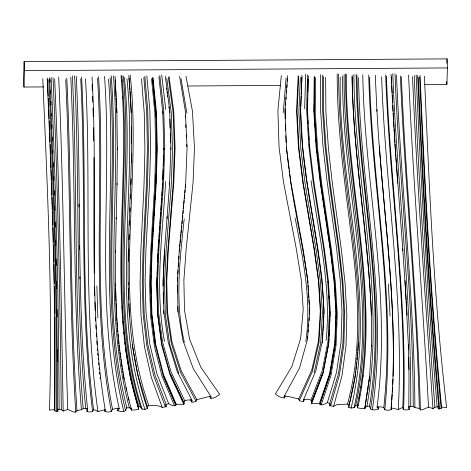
<?xml version="1.0" encoding="UTF-8"?>
<svg xmlns="http://www.w3.org/2000/svg" width="471" height="471" viewBox="0 0 471 471"><rect width="100%" height="100%" fill="white"/><g stroke="black" fill="none" stroke-linecap="round" stroke-linejoin="round"><path stroke-width="0.71" d="M320.539 74.642L320.51 109.101L322.965 145.727L327.039 181.005L336.535 248.099L340.209 280.216L341.999 311.578L341.033 342.335L336.435 372.638L327.339 402.628L323.601 404.56L321.169 404.86L319.844 404.259L329.912 374.563L335.052 344.501M385.684 75.042C389.499 186.051 406.985 296.53 402.787 407.78L403.618 409.64L406.508 409.958L409.111 409.535L408.81 407.026L410.712 406.285C411.795 295.105 396.935 184.626 392.779 73.647M57.886 409.063L57.892 411.224L56.432 411.389C57.079 300.775 53.576 190.178 48.772 79.681M115.595 250.872L115.572 286.916M368.74 74.96C371.236 185.915 395.746 296.418 383.8 407.533L384.766 409.823L388.075 410.265L391.201 409.67L391.136 407.904C398.472 320.457 385.784 233.169 379.367 146.092M409.111 409.535L409.122 406.632M408.81 407.026L408.993 375.787L408.31 344.448M56.432 411.389L54.936 410.965L54.872 317.489M54.936 410.965L54.571 409.57C55.984 298.979 51.945 188.418 47.171 77.951M315.576 77.75L315.246 112.233L317.613 148.865L321.758 184.132L331.619 251.131L335.434 283.159L337.242 314.398L336.1 344.996L331.06 375.104L321.169 404.86M117.002 184.644L117.397 147.959M314.71 76.761L314.322 111.244L316.671 147.882L320.833 183.142L330.76 250.125L334.598 282.135L336.412 313.35L335.234 343.918L330.112 373.986L319.844 404.259M358.284 342.835L357.748 350.76M128.33 284.29L128.347 282.853M128.601 261.252L128.807 249.006M314.216 76.537L313.792 111.026L316.129 147.664L320.298 182.925L330.265 249.895L334.122 281.894L335.935 313.097L334.746 343.647L329.57 373.697L319.45 403.382L311.72 403.429L311.378 402.705L322.588 373.373M314.128 111.845L314.21 104.503M314.392 89.096L314.528 77.356M393.126 376.223C395.516 286.986 381.528 198.456 376.882 109.513M131.062 184.455L131.174 178.686M131.468 162.825L131.644 153.446M115.566 252.215L116.26 217.561M116.231 218.903L117.026 183.307M403.618 409.64C407.462 298.155 390.259 187.434 386.385 76.178M307.333 110.885L307.64 98.398M307.804 91.786L308.111 79.299M308.352 75.913L307.516 110.438L309.712 147.082L313.963 182.33L324.384 249.165L328.422 281.046L330.265 312.079L328.846 342.417L323.1 372.19L311.378 402.705M185.963 76.255L192.415 110.968L194.47 147.676L193.051 182.86L186.157 249.035L183.873 280.204L184.491 310.23L189.601 339.191L200.805 367.192L219.686 394.327C217.125 396.358 214.228 398.448 210.808 398.378L211.191 397.353L210.896 396.476L206.851 397.047L196.813 399.649L196.071 401.227L193.875 402.075L191.832 402.128L191.974 400.209L177.155 371.431L168.194 342.081L163.896 312.049L163.078 281.211L164.556 249.447M307.545 74.73L306.645 109.254L308.817 145.904L313.074 181.147L323.565 247.964L327.628 279.821L329.476 310.831L328.022 341.134L322.193 370.865L310.913 400.173L311.967 401.545M155.83 184.067L156.125 174.505M156.307 168.624L156.602 159.063M156.784 153.181L156.743 142.907M304.631 108.701L305.679 74.165M150.961 275.17L150.95 293.345M151.103 270.801L151.438 260.604M151.58 256.236L151.903 248.935M129.125 239.615L129.301 234.558M129.619 225.167L129.766 220.834M163.761 148.024L162.589 183.301L158.009 250.236L156.755 282.147L157.626 313.191L161.688 343.489L170.031 373.173L184.214 403.523L183.831 404.253L176.301 404.301L175.665 404.624L175.848 405.19L174.517 405.802L172.162 405.537L168.642 403.653L166.228 404.507L165.038 405.931L166.534 406.708L165.751 404.671M162.725 183.749L162.436 188.836M162.872 179.339L163.19 169.784M163.337 165.374L163.678 155.083M424.813 84.474L446.873 84.327L447.45 67.942L447.056 58.881L24.127 61.601L23.55 77.992L23.944 87.053L43.803 86.923M23.944 87.053L24.521 70.662L24.127 61.601M130.102 211.385L130.231 207.746M130.567 198.285L130.697 194.647M169.531 184.567L170.908 147.405L169.713 110.738L165.345 76.149M446.902 63.155L447.056 58.881M157.084 277.531L156.825 284.06L157.697 315.093L161.765 345.39L170.119 375.069L183.831 404.253M157.202 274.628L157.544 265.927M157.685 262.306L158.032 253.604M301.952 75.336L300.604 109.896L302.612 146.558L306.939 181.782L317.872 248.458L322.123 280.186L323.995 311.019L322.323 341.086L315.923 370.536L303.624 399.49L303.636 401.41L301.54 401.38L299.332 400.562L298.679 398.99L311.684 370.288L318.473 341.045L320.304 311.143L318.402 280.439L314.027 248.812L302.794 182.23L298.426 147.017L296.547 110.349L298.22 75.696M300.739 108.118L300.598 111.798C301.152 179.628 321.781 245.267 323.983 312.927L323.901 314.392M300.798 106.652L301.199 96.355M301.257 94.883L301.681 83.856M301.74 82.384L301.94 77.238M335.111 343.047L335.446 334.31M335.587 330.671L335.9 322.67M336.064 318.302L336.064 311.031M391.136 407.904L398.278 409.535C404.259 298.278 385.26 187.799 381.645 76.785M300.351 77.532L298.873 112.169L300.828 148.83L305.173 184.049L316.229 250.69L320.527 282.376L322.417 313.156L320.68 343.159L314.122 372.526M298.726 76.414L297.066 111.78L298.967 148.447L303.33 183.666L314.516 250.26L318.879 281.905L320.775 312.62L318.967 342.552L312.232 371.819L299.332 400.562M328.905 338.537L328.634 344.313L322.876 374.086L311.72 403.429M329.005 336.371L329.347 329.152M329.447 326.986L329.818 319.044M329.924 316.877L329.93 311.82M326.132 340.356C331.543 286.574 318.596 233.498 311.037 180.593M322.311 343L322.394 341.528M322.476 340.062L322.882 332.726M322.965 331.26L323.33 324.66M323.412 323.194L323.824 315.858M153.935 215.977L154.241 210.902M154.417 207.999L154.724 202.924M154.894 200.028L155.2 194.953M155.377 192.05L155.677 186.975M391.201 409.67L391.642 402.399M391.772 400.22L392.125 394.404M392.261 392.225L392.567 387.133M392.743 384.23L393.055 379.137M152.039 246.739L152.357 241.605M152.539 238.673L152.857 233.539M152.993 231.338L153.31 226.21M153.493 223.278L153.764 218.88M177.355 281.128L177.591 277.478M177.82 273.834L178.056 270.183M178.291 266.533L178.527 262.889M178.762 259.238L178.951 256.318M369.564 376.841L371.607 345.09M98.557 76.696C105.698 187.44 90.98 299.633 112.54 409.281L111.415 411.583L108.083 412.066L105.004 411.513L105.198 409.746C86.652 299.75 98.569 187.829 92.01 77.02M160.593 216.348L160.835 212.733M161.029 209.836L161.317 205.491M161.512 202.595L161.806 198.25M162 195.353L162.242 191.732M158.191 250.69L158.497 246.304M158.65 244.108L158.963 239.721M159.169 236.795L159.422 233.139M159.628 230.213L159.887 226.557M160.087 223.631L160.399 219.245M165.639 181.529C162.642 234.693 154.447 288.488 164.503 341.398M167.017 218.544L169.66 182.666M287.687 75.66L284.979 110.385L286.439 147.082L290.895 182.259L303.012 248.517L307.769 279.851L309.73 310.142L307.445 339.52L299.468 368.098L284.343 396.005L283.978 396.888L284.301 397.907C280.881 398.042 277.937 396.023 275.382 393.968L291.885 366.609L300.639 338.478L303.218 309.465L301.21 279.45L296.206 248.323L283.542 182.277L279.05 147.135L277.902 110.414L281.317 75.637M285.22 108.666L285.196 118.886M285.497 105.045L285.667 102.878M285.95 99.257L286.121 97.091M286.456 92.752L286.627 90.579M286.851 87.683L287.075 84.792M287.357 81.171L287.528 79.004M307.622 338.549L307.793 336.4M308.122 332.102L308.293 329.953M308.57 326.368L308.735 324.219M309.017 320.639L309.241 317.772M309.518 314.192L309.359 306.992M167.146 216.636L164.432 251.355L163.031 286.056M305.797 341.516C311.902 300.127 302.971 258.767 295.182 218.25M362.9 376.894L363.017 375.452M384.766 409.823C396.276 298.685 372.178 188.188 369.588 77.22M283.265 112.622L286.127 77.886M182.548 218.662L182.807 215.783M183.001 213.622L183.26 210.743M183.455 208.582L183.714 205.703M183.914 203.543L184.173 200.664M184.367 198.509L184.691 194.906M184.885 192.751L185.144 189.872M185.339 187.711L185.598 184.832M344.124 74.53C343.029 185.038 380.038 295.688 355.646 405.625L354.009 407.709L351.072 408.039L348.681 407.262L349.176 404.642C362.723 353.438 360.044 299.886 354.057 247.787C347.204 190.078 338.637 132.363 338.614 74.112M81.595 77.003C87.418 187.858 79.676 299.373 93.552 409.77L92.587 411.642L89.673 412.001L87.094 411.607L87.571 409.093C76.066 298.555 81.813 187.228 76.255 76.379M179.28 251.214L179.498 249.041M179.716 246.875L180.004 243.978M180.152 242.53L180.44 239.639M180.658 237.466L180.946 234.576M181.094 233.127L181.382 230.237M181.6 228.064L181.818 225.892M182.036 223.725L182.33 220.828M355.658 371.572L355.158 376.6L348.681 407.262M355.876 369.423L356.164 366.55M356.306 365.113L356.594 362.246M356.812 360.091L357.1 357.218M357.242 355.788L357.601 352.196M184.196 218.962C179.857 259.874 174.723 301.723 184.349 342.299M356.141 74.235C357.089 185.021 387.615 295.576 369.517 406.255L370.583 408.934C372.891 410.653 375.946 409.723 378.425 409.052L378.649 406.879M378.425 409.052L377.071 407.038C391.878 296.094 364.619 185.568 362.782 74.677M372.302 409.852C389.123 299.061 359.879 188.518 358.572 77.686M370.583 408.934C388.216 297.719 357.96 186.699 357.006 75.395M115.53 283.401C116.072 325.596 119.981 367.957 131.291 408.74L131.268 410.076L134.965 409.982L138.692 409.169L138.474 406.667M357.73 404.507L357.43 407.762L361.139 408.528L364.872 408.569L364.943 407.232L366.944 406.29C386.179 295.723 354.51 185.156 353.898 74.412M365.196 408.063L365.408 406.62M366.479 399.408L366.697 397.966M367.445 392.92L367.663 391.478M367.875 390.035L368.087 388.593M369.27 380.656L369.482 379.214M364.943 407.232L369.582 376.229M364.872 408.569L369.517 377.565M357.348 406.661L358.207 405.655C381.416 295.558 345.649 184.926 346.326 74.359M355.646 405.625L357.306 405.184C380.939 295.134 344.731 184.502 345.555 73.959M357.43 407.762L357.813 405.608M359.085 398.431L359.338 396.994M359.597 395.558L359.85 394.121M360.992 387.662L361.245 386.226M362.393 379.767L362.646 378.331M354.009 407.709C379.214 297.672 341.198 186.71 342.688 76.014M351.072 408.039C377.636 298.461 338.296 187.694 340.209 77.326M329.888 403.565L329.276 405.666L333.627 406.302L337.036 404.636L347.492 404.124C361.44 353.038 358.767 299.468 352.702 247.416C345.761 189.719 337.089 132.01 337.195 73.759M333.627 406.302L341.917 376.082L346.055 345.59L346.833 314.687L345.06 283.201L341.534 251.002L332.414 183.814L328.434 148.524L325.897 111.91L325.638 77.468M329.276 405.666L330.86 404.866L339.503 374.739L343.842 344.33L344.701 313.486L342.917 282.058L339.326 249.889L330.047 182.742L326.02 147.458L323.518 110.838L323.383 76.39M330.86 404.866L329.741 403.453L338.531 373.373L342.953 343L343.848 312.185L342.064 280.775L338.443 248.623L329.094 181.494L325.055 146.21L322.564 109.59L322.482 75.136M417.612 75.472C422.452 186.151 428.869 296.789 438.801 407.138L438.201 408.775L439.643 408.922L441.156 408.481L441.615 407.079C430.576 296.854 424.936 186.186 420.061 75.548M117.244 407.904L117.779 410.73C120.252 411.407 123.29 412.225 125.58 410.512L126.829 407.815C99.21 299.085 119.846 186.292 111.209 75.807M104.538 76.343C112.316 186.981 94.889 299.444 119.269 408.698L117.779 410.73M303.636 401.41L304.49 399.384M284.301 397.907L285.332 396.005M66.805 78.139C72.045 188.912 69.59 299.945 76.967 410.624L75.749 412.119L73.558 412.001L67.753 409.434L63.185 410.983L61.318 409.693L59.105 409.217L57.397 409.593L57.892 411.224M183.719 402.369C185.391 399.32 189.112 399.914 191.974 400.209M438.801 407.138L437.135 406.779L434.904 407.285L432.961 408.604L428.522 407.109L422.569 409.752L420.385 409.905L419.278 408.422C416.97 297.407 404.848 186.905 400.403 75.99M76.967 410.624L81.424 409.746L83.208 408.516L85.71 408.375L87.571 409.093M398.278 409.535L400.744 408.245L402.787 407.78M138.845 408.069L138.068 407.074L138.992 406.585L140.605 407.009L142.077 409.075L144.95 409.364L147.358 408.563L147.058 405.943L137.956 375.363L132.198 344.554M93.552 409.77L95.566 410.212L97.939 411.471L105.198 409.746M166.534 406.708L162.224 407.403C157.72 404.683 151.986 405.672 147.058 405.943M112.54 409.281L116.066 408.51L119.269 408.698M303.624 399.49L308.493 399.19L310.913 400.173M54.571 409.57L49.467 410.135C52.899 299.638 47.471 189.136 42.779 78.763M377.071 407.038L380.309 406.809L383.8 407.533M366.944 406.29L369.517 406.255M24.521 70.662L447.45 67.942M187.97 85.999L280.645 85.398M126.829 407.815L129.372 407.821L131.291 408.74M410.712 406.285L413.202 406.391L414.892 407.603L419.278 408.422M441.615 407.079L446.643 407.574C433.603 297.601 429.346 186.863 424.4 76.302M284.343 396.005L288.493 396.523L298.679 398.99M347.492 404.124L349.176 404.642M327.339 402.628L329.741 403.453M319.45 403.382L320.074 403.7M357.306 405.184L358.207 405.655M210.896 396.476L193.345 368.781L182.878 340.321L178.026 310.99L177.343 280.687L179.369 249.312L185.692 182.936L187.075 147.723L185.327 111.026L179.592 76.355M209.636 396.535L210.808 398.378M196.813 399.649L181.311 371.124L171.968 341.993L167.535 312.126L166.752 281.417L168.365 249.748L173.775 183.06L175.071 147.812L173.746 111.138L169.048 76.532M196.071 401.227L180.67 372.667L171.385 343.5L166.964 313.615L166.175 282.888L167.77 251.202L173.14 184.502L174.429 149.254L173.128 112.581L168.377 77.25M190.49 399.508L191.832 402.128M184.844 400.986L171.008 371.843L162.583 342.199L158.492 311.932L157.626 280.916L158.915 249.024L163.561 182.106L164.744 146.828L163.714 110.173L159.793 75.613M170.455 374.351L184.214 403.523M176.301 404.301L163.596 374.763L155.801 344.801L151.939 314.281L151.026 283.071L152.092 251.043L156.201 183.978L157.29 148.689L156.431 112.039L152.993 77.509M163.043 375.063L175.665 404.624M175.848 405.19L163.196 375.634L155.295 345.078L151.45 314.54L150.537 283.318L151.585 251.279L155.654 184.208L156.737 148.913L155.883 112.263L152.48 77.733M174.517 405.802L162.036 376.194L154.37 346.167L150.555 315.599L149.637 284.354L150.655 252.297L154.659 185.203L155.724 149.908L154.888 113.264L151.544 78.739M168.642 403.653L156.925 373.791L149.69 343.565L146.039 312.838L145.092 281.47L145.957 249.324L149.59 182.147L150.585 146.84L149.843 110.202L146.805 75.76M166.228 404.507L154.818 374.557L147.747 344.254L144.161 313.468L143.208 282.052L144.014 249.877L147.5 182.66L148.459 147.346L147.747 110.714L144.821 76.284M165.038 405.931L153.77 375.935L146.781 345.602L143.225 314.787L142.266 283.348L143.043 251.155L146.457 183.925L147.399 148.612L146.705 111.98L143.832 77.55M162.224 407.403L151.297 377.306L144.503 346.892L141.029 316.012L140.052 284.525L140.77 252.291L144.014 185.026L144.915 149.707L144.25 113.075L141.506 78.657M178.78 373.397L169.66 344.136L165.309 314.169L164.503 283.383L166.039 251.655L171.267 184.915L172.533 149.66L171.291 112.987L166.787 78.392M148.748 405.401C111.091 298.82 142.277 184.832 130.202 75.089M147.358 408.563C110.173 300.945 140.44 186.157 128.76 75.466M144.95 409.364C109.089 302.323 138.303 188.606 126.94 78.698M142.077 409.075C107.506 301.481 135.418 187.676 124.432 77.415M140.605 407.009C106.805 299.503 133.823 186.033 123.214 75.955M138.992 406.585C105.946 298.914 132.174 185.533 121.824 75.395M138.692 409.169L130.526 378.39L125.31 347.415M138.068 407.074C105.439 299.315 131.232 185.974 121.023 75.813M125.928 387.58L126.593 390.394M128.265 397.424L128.93 400.232M130.767 407.968L131.268 410.076M129.372 407.821C100.635 299.291 122.407 186.381 113.446 75.961M125.58 410.512C98.421 301.452 118.657 188.471 110.067 77.715M123.808 411.454C97.444 302.512 116.832 189.848 108.542 79.299M180.994 78.563L186.893 113.246M111.415 411.583C90.255 301.634 104.639 189.236 97.521 78.245M119.399 349.5L119.622 350.942M119.84 352.39L120.176 354.557M120.393 356.005L120.617 357.454M120.835 358.896L121.053 360.344M121.277 361.793L122.048 366.856M122.272 368.298L122.489 369.747M122.707 371.189L122.931 372.638M123.149 374.086L123.926 379.149M325.655 217.773L325.979 219.922M326.191 221.352L326.403 222.783M326.621 224.214L326.833 225.65M327.151 227.799L327.369 229.23M327.58 230.66L327.792 232.097M328.01 233.528L328.222 234.958M328.54 237.107L328.758 238.538M328.97 239.975L329.294 242.123M329.506 243.554L329.718 244.985M329.93 246.421L330.147 247.852M330.359 249.283L330.571 250.719M104.686 409.334L105.004 411.513M320.957 185.91L321.169 187.358M321.493 189.53L321.705 190.979M321.917 192.427L322.129 193.875M322.876 198.945L323.094 200.393M323.306 201.841L323.624 204.014M323.842 205.462L324.054 206.91M324.266 208.359L324.484 209.807M324.802 211.979L325.014 213.428M325.231 214.876L325.443 216.324M328.028 281.505L328.216 282.953M287.033 154.005L286.339 147.511M287.216 155.442L288.941 169.077M289.123 170.514L289.394 172.669M289.577 174.105C294.351 210.19 303.159 245.621 307.722 281.746L307.816 283.189M166.493 88.142L166.675 89.578M166.946 91.745L167.128 93.181M167.405 95.348L167.588 96.785M168.859 106.876L169.042 108.318M169.313 110.479L169.589 112.64M155.436 345.655L151.544 313.674M97.939 411.471C82.295 301.204 91.615 189.542 85.516 78.692M330.836 252.898L331.184 255.806M331.36 257.266L331.625 259.444M331.796 260.899L332.061 263.083M332.32 265.267L332.585 267.446M332.762 268.9L333.021 271.084M333.197 272.538L333.456 274.723M333.721 276.907L333.898 278.361M334.157 280.539L334.422 282.724M316.724 150.638L316.983 152.798M317.236 154.953L317.407 156.396M317.66 158.55L317.913 160.711M318.172 162.872L318.343 164.308M318.596 166.469L318.849 168.63M319.103 170.785L319.362 172.945M319.615 175.106L319.785 176.543M320.039 178.703L320.298 180.858M161.694 75.024L165.763 109.596M158.898 76.808L162.842 113.281M92.587 411.642C79.069 301.222 86.511 189.736 80.729 78.881M152.622 78.327L156.142 117.255M97.261 348.97L97.409 350.43M97.697 353.344L97.915 355.528M98.204 358.443L98.351 359.897M98.639 362.811L98.857 364.996M99.145 367.91L99.293 369.37M99.581 372.284L99.799 374.469M100.088 377.383L100.235 378.843M441.156 408.481C430.276 298.237 424.524 187.576 419.649 76.932M122.472 316.094L122.666 318.278M122.931 321.193L123.196 324.107M123.396 326.291L123.661 329.205M123.92 332.12L124.12 334.304M124.385 337.218L124.585 339.403M124.85 342.317L125.045 344.501M86.829 408.704L87.094 411.607M439.643 408.922C429.352 298.614 423.188 187.97 418.336 77.297M85.71 408.375C74.948 297.802 80.088 186.534 74.601 75.696M438.018 406.614L438.201 408.775M116.602 317.366L116.908 321.016M117.032 322.476L117.403 326.862M117.52 328.322L117.832 331.978M118.015 334.169L118.321 337.825M118.445 339.285L118.81 343.665M118.933 345.131L119.181 348.051M437.135 406.779C427.862 296.359 420.974 185.739 416.158 75.03M83.208 408.516C73.423 297.902 77.762 186.704 72.369 75.878M402.893 250.719L394.992 145.233L391.071 74.353M434.904 407.285C426.502 296.771 418.984 186.175 414.209 75.437M81.424 409.746C72.322 299.109 76.143 187.958 70.774 77.15M402.664 248.205L406.22 300.074M395.864 156.407L395.022 144.097M395.964 157.85L396.323 162.895M396.423 164.338L397.754 183.089M432.961 408.604C425.284 298.013 417.253 187.434 412.502 76.673M314.41 116.237L314.64 119.905M314.875 123.567L315.111 127.229M315.346 130.891L315.582 134.559M315.817 138.221L316.047 141.883M316.282 145.545L316.471 148.477M307.957 285.355L308.281 290.401M308.423 292.568L308.752 297.613M308.888 299.78L309.217 304.825M129.001 78.121L129.743 89.826M129.837 91.286L131.179 112.504M406.308 301.528L406.708 308.081M406.797 309.535L407.15 315.358M404.983 280.816L408.598 349.146M393.132 113.376L393.538 119.958M393.626 121.424L393.986 127.27M394.08 128.736L394.933 142.631M328.517 288.005L328.687 290.895M328.988 295.947L329.158 298.832M329.459 303.883L329.629 306.768M307.339 113.087L307.469 115.283M307.781 120.417L307.952 123.349M308.258 128.477L308.434 131.409M308.74 136.543L308.917 139.475M309.223 144.603L309.353 146.805M95.36 317.372L95.578 320.963M95.837 325.273L96.055 328.858M96.314 333.168L96.526 336.759M96.785 341.069L97.002 344.66M334.634 286.35L334.928 291.437M335.099 294.34L335.393 299.421M335.605 303.047L335.858 307.404M75.749 412.119C68.825 301.428 70.927 190.431 65.722 79.664M388.281 284.06L390.088 316.082M121.671 80.158L121.754 81.618M122.613 96.973L122.695 98.439M428.522 407.109C422.622 296.359 413.261 185.815 408.598 74.995M371.436 314.993C368.128 235.347 353.173 156.602 352.078 76.814M115.083 76.267L116.867 111.356L117.367 149.295M115.171 79.799L115.542 87.111M115.613 88.572L116.025 96.614M116.096 98.074L116.467 105.386M116.578 107.576L116.837 112.693M401.345 76.773C405.814 187.923 417.612 298.673 420.385 409.905M396.5 75.054C400.815 186.004 414.315 296.495 414.892 407.603M394.998 73.8C399.249 184.767 413.303 295.252 413.202 406.391M391.33 76.873L391.648 83.444M391.754 85.634L392.108 92.934M392.213 95.124L392.573 102.419M392.714 105.339L392.997 111.18M375.269 75.195L376.935 111.28M185.344 115.124L185.45 117.326M185.798 124.668L185.939 127.6M186.286 134.941L186.392 137.143M186.74 144.479L186.846 146.681M446.755 81.542L446.873 84.327M50.044 79.446L50.167 82.36M50.503 90.391L50.627 93.311M50.962 101.342L51.115 104.992M49.626 77.839C54.442 188.359 57.692 298.967 57.397 409.593M47.483 79.328L47.73 85.169M47.795 86.623L48.195 96.113M48.289 98.304L48.66 107.064M48.754 109.254L49.143 118.751M92.069 84.627L92.304 90.467M92.54 96.308L92.775 102.148M93.011 107.994L93.287 116.761M58.675 77.244C63.679 187.917 63.968 298.726 67.753 409.434M54.66 78.975C59.57 189.583 61.201 300.298 63.185 410.983M53.035 77.762C57.921 188.341 60.07 299.02 61.318 409.693M51.109 77.385C55.955 187.929 58.734 298.561 59.105 409.217M285.402 124.026L285.667 130.632M285.868 135.766L286.132 142.372M49.231 120.947L49.608 130.449M49.696 132.645L50.073 142.154M50.162 144.344L50.55 154.523M51.486 113.752L51.569 115.943M51.904 124.721L52.046 128.377M52.381 137.149L52.522 140.805M352.149 75.472C353.062 166.181 373.256 255.629 371.542 346.426M50.633 156.684L51.051 168.218M51.103 169.66L51.492 180.475M51.574 182.636L51.981 194.988M52.887 150.314L52.987 153.199M53.311 162.572L53.464 166.899M53.788 176.272L53.935 180.593M169.801 119.24L170.09 128.041M170.255 133.175L170.567 142.707M170.732 147.841L170.779 149.307M128.471 288.617L128.819 299.432M128.954 303.754L129.348 316.012M121.671 291.502L121.765 294.399M122.166 306.692L122.236 308.864M115.619 288.364L116.043 301.411M116.09 302.859L116.52 315.911M52.051 197.178L52.452 209.56M52.522 211.744L52.917 224.826M96.861 285.938L97.85 317.96M94.43 286.792L94.695 295.529M94.895 302.082L95.16 310.819M54.265 190.743L54.395 195.112M54.73 206.045L54.86 210.413M151.079 297.701L151.438 310.042M162.754 111.368L163.849 149.937M52.993 227.723L53.388 242.206M53.47 245.103L53.871 261.741M163.207 292.662L163.502 303.677M163.672 310.283L163.773 313.957M55.207 222.059L55.337 227.128M55.678 240.163L55.808 245.232M408.781 357.165L409.058 369.552M177.326 285.473L177.485 292.685M177.797 306.397L177.926 312.167M156.26 122.389L156.602 137.043M56.137 258.985L56.279 265.491M56.62 281.399L56.761 288.641M53.935 264.631L54.342 283.424M93.499 127.741L93.753 140.911M79.834 276.724L79.87 278.903M57.109 309.677L57.232 316.93M54.401 286.315L54.807 313.144M131.391 126.416L131.639 143.261M94.259 273.009L93.965 157.626M78.892 204.108L78.922 207.028M79.358 245.544L79.399 249.177M57.615 349.829L57.697 361.416"/></g></svg>
